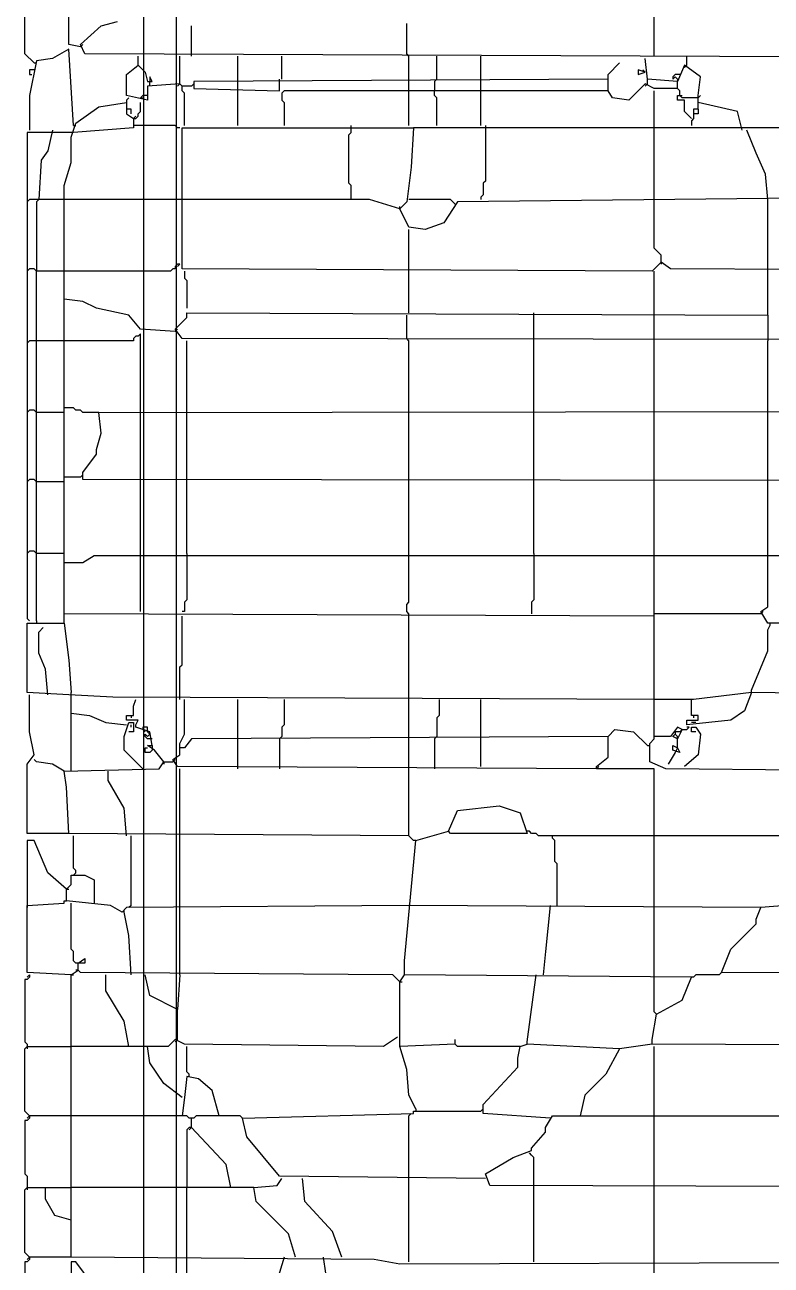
# Model space of a CAD drawing. Extents: x 4511820 to 5180432, y -1526536 to -944957.
# Drawn here: x 5148697.2 to 5148925.1, y -1027376 to -1026997.3 of the extents above; entities that cross this region are included whole.
import ezdxf

# ---------------------------------------------------------------- set-up
doc = ezdxf.new("R2010")
doc.units = 0
doc.header["$MEASUREMENT"] = 0
doc.layers.add('ZZ-chladenie', color=133, linetype='CONTINUOUS')

msp = doc.modelspace()

# ---------------------------------------------------------------- linework, layer by layer
at = {"layer": 'ZZ-chladenie'}
for p, q in [((5148733.5, -1028913.604), (5148733.5, -1026664.74)), ((5148743.5, -1028913.604), (5148743.5, -1026664.74)), ((5148710.619, -1027003.273), (5148710.619, -1026987.021)), ((5148889.391, -1027006.806), (5148889.391, -1026986.314)), ((5148697.193, -1027006.1), (5148697.193, -1026989.848)), ((5148714.152, -1027003.273), (5148720.511, -1026997.62)), ((5148720.511, -1026997.62), (5148725.458, -1026996.207)), ((5148748.07, -1027006.806), (5148748.07, -1026997.62)), ((5148813.784, -1027006.1), (5148813.784, -1026996.914)), ((5148714.152, -1027003.98), (5148710.619, -1027003.273)), ((5148714.152, -1027003.98), (5148714.859, -1027003.273)), ((5148715.565, -1027006.1), (5148714.152, -1027003.273)), ((5148700.02, -1027008.926), (5148697.193, -1027006.1)), ((5148710.619, -1027004.687), (5148705.673, -1027007.513)), ((5148712.032, -1027028.005), (5148710.619, -1027004.687)), ((5149038.486, -1027007.513), (5148715.565, -1027006.1)), ((5148731.818, -1027009.633), (5148731.818, -1027006.806)), ((5148744.536, -1027015.285), (5148744.536, -1027006.806)), ((5148762.202, -1027013.872), (5148762.202, -1027006.806)), ((5148775.627, -1027013.872), (5148775.627, -1027006.806)), ((5148814.49, -1027006.806), (5148813.784, -1027006.1)), ((5148814.49, -1027013.872), (5148814.49, -1027006.806)), ((5148822.97, -1027013.872), (5148822.97, -1027006.806)), ((5148836.396, -1027013.872), (5148836.396, -1027006.806)), ((5148899.284, -1027009.633), (5148899.284, -1027006.806)), ((5148700.727, -1027008.219), (5148698.606, -1027018.819)), ((5148700.02, -1027011.046), (5148698.606, -1027011.046)), ((5148698.606, -1027011.046), (5148698.606, -1027012.459)), ((5148700.02, -1027008.926), (5148700.727, -1027008.926)), ((5148705.673, -1027007.513), (5148700.727, -1027008.219)), ((5148728.284, -1027012.459), (5148731.818, -1027009.633)), ((5148731.818, -1027009.633), (5148731.111, -1027010.339)), ((5148731.818, -1027009.633), (5148733.937, -1027011.753)), ((5148875.259, -1027012.459), (5148878.792, -1027008.926)), ((5148886.565, -1027011.753), (5148884.445, -1027011.046)), ((5148884.445, -1027011.046), (5148884.445, -1027012.459)), ((5148886.565, -1027011.753), (5148885.858, -1027011.046)), ((5148887.272, -1027013.872), (5148886.565, -1027007.513)), ((5148898.577, -1027009.633), (5148896.458, -1027014.579)), ((5148899.284, -1027009.633), (5148898.577, -1027010.339)), ((5148903.524, -1027013.166), (5148898.577, -1027009.633)), ((5148698.606, -1027012.459), (5148699.313, -1027012.459)), ((5148728.284, -1027018.819), (5148728.284, -1027012.459)), ((5148733.937, -1027011.753), (5148734.644, -1027014.579)), ((5148734.644, -1027014.579), (5148736.057, -1027014.579)), ((5148736.057, -1027014.579), (5148735.35, -1027013.166)), ((5148735.35, -1027013.166), (5148735.35, -1027014.579)), ((5148735.35, -1027015.992), (5148735.35, -1027014.579)), ((5148875.259, -1027013.872), (5148748.776, -1027014.579)), ((5148748.776, -1027014.579), (5148748.776, -1027016.698)), ((5148762.202, -1027017.405), (5148762.202, -1027013.872)), ((5148774.92, -1027017.405), (5148774.92, -1027013.872)), ((5148814.49, -1027017.405), (5148814.49, -1027013.872)), ((5148822.97, -1027013.872), (5148822.263, -1027014.579)), ((5148822.263, -1027014.579), (5148822.263, -1027017.405)), ((5148836.396, -1027017.405), (5148836.396, -1027013.872)), ((5148875.259, -1027017.405), (5148875.259, -1027012.459)), ((5148884.445, -1027012.459), (5148886.565, -1027011.753)), ((5148887.272, -1027015.285), (5148887.272, -1027013.872)), ((5148896.458, -1027014.579), (5148887.272, -1027013.872)), ((5148895.751, -1027012.459), (5148895.045, -1027013.166)), ((5148895.045, -1027013.166), (5148895.045, -1027013.872)), ((5148895.045, -1027013.872), (5148895.751, -1027013.166)), ((5148897.164, -1027012.459), (5148895.751, -1027012.459)), ((5148895.751, -1027013.166), (5148896.458, -1027013.872)), ((5148896.458, -1027013.872), (5148896.458, -1027014.579)), ((5148896.458, -1027016.698), (5148896.458, -1027014.579)), ((5148902.817, -1027018.819), (5148903.524, -1027013.166)), ((5148744.536, -1027015.285), (5148734.644, -1027015.992)), ((5148734.644, -1027015.992), (5148734.644, -1027020.232)), ((5148744.536, -1027015.285), (5148743.83, -1027015.992)), ((5148745.243, -1027015.992), (5148744.536, -1027015.285)), ((5148745.243, -1027017.405), (5148745.243, -1027015.992)), ((5148748.07, -1027015.992), (5148745.243, -1027015.992)), ((5148745.95, -1027018.112), (5148745.243, -1027017.405)), ((5148745.95, -1027028.005), (5148745.95, -1027018.112)), ((5148748.07, -1027015.992), (5148748.776, -1027015.285)), ((5148748.776, -1027016.698), (5148774.92, -1027017.405)), ((5148762.202, -1027028.005), (5148762.202, -1027017.405)), ((5148776.334, -1027017.405), (5148775.627, -1027018.112)), ((5148775.627, -1027018.112), (5148775.627, -1027020.232)), ((5148875.259, -1027017.405), (5148776.334, -1027017.405)), ((5148814.49, -1027028.005), (5148814.49, -1027017.405)), ((5148822.263, -1027018.819), (5148822.263, -1027017.405)), ((5148836.396, -1027028.005), (5148836.396, -1027017.405)), ((5148876.672, -1027019.526), (5148875.259, -1027017.405)), ((5148886.565, -1027015.285), (5148881.619, -1027020.232)), ((5148887.272, -1027015.285), (5148886.565, -1027015.992)), ((5148889.391, -1027016.698), (5148886.565, -1027015.285)), ((5148896.458, -1027016.698), (5148889.391, -1027016.698)), ((5148889.391, -1027028.005), (5148889.391, -1027017.405)), ((5148897.164, -1027017.405), (5148896.458, -1027016.698)), ((5148897.164, -1027018.819), (5148897.164, -1027017.405)), ((5148698.606, -1027018.819), (5148698.606, -1027029.418)), ((5148712.739, -1027027.298), (5148719.805, -1027022.352)), ((5148719.805, -1027022.352), (5148728.284, -1027020.939)), ((5148734.644, -1027020.232), (5148728.284, -1027018.819)), ((5148728.991, -1027019.526), (5148728.284, -1027020.232)), ((5148728.284, -1027020.232), (5148728.284, -1027020.939)), ((5148728.284, -1027020.939), (5148728.284, -1027024.471)), ((5148733.231, -1027018.819), (5148732.524, -1027019.526)), ((5148732.524, -1027019.526), (5148733.231, -1027019.526)), ((5148732.524, -1027023.765), (5148732.524, -1027020.939)), ((5148734.644, -1027018.819), (5148733.231, -1027018.819)), ((5148775.627, -1027020.232), (5148776.334, -1027020.939)), ((5148776.334, -1027020.939), (5148776.334, -1027028.005)), ((5148822.97, -1027019.526), (5148822.263, -1027018.819)), ((5148822.97, -1027028.005), (5148822.97, -1027019.526)), ((5148881.619, -1027020.232), (5148876.672, -1027019.526)), ((5148896.458, -1027020.232), (5148896.458, -1027018.819)), ((5148896.458, -1027018.819), (5148897.164, -1027018.819)), ((5148898.577, -1027020.232), (5148896.458, -1027020.232)), ((5148897.164, -1027018.819), (5148897.871, -1027018.819)), ((5148897.871, -1027019.526), (5148897.164, -1027018.819)), ((5148902.817, -1027019.526), (5148897.871, -1027019.526)), ((5148898.577, -1027023.765), (5148898.577, -1027020.232)), ((5148902.817, -1027019.526), (5148903.524, -1027018.819)), ((5148902.817, -1027020.939), (5148902.817, -1027018.819)), ((5148902.817, -1027023.058), (5148902.817, -1027020.939)), ((5148914.829, -1027023.765), (5148902.817, -1027020.939)), ((5148729.697, -1027023.058), (5148728.284, -1027023.058)), ((5148728.284, -1027024.471), (5148730.404, -1027025.885)), ((5148729.697, -1027024.471), (5148729.697, -1027023.058)), ((5148730.404, -1027025.885), (5148731.111, -1027025.178)), ((5148730.404, -1027025.885), (5148731.111, -1027025.885)), ((5148730.404, -1027025.885), (5148730.404, -1027028.711)), ((5148731.111, -1027025.885), (5148731.818, -1027025.178)), ((5148731.818, -1027024.471), (5148732.524, -1027023.765)), ((5148731.818, -1027025.178), (5148731.818, -1027024.471)), ((5148900.697, -1027025.885), (5148898.577, -1027023.765)), ((5148901.404, -1027025.885), (5148900.697, -1027026.592)), ((5148902.817, -1027023.058), (5148901.404, -1027023.058)), ((5148901.404, -1027023.058), (5148901.404, -1027025.885)), ((5148902.817, -1027024.471), (5148901.404, -1027024.471)), ((5148902.817, -1027023.058), (5148902.817, -1027024.471)), ((5148916.242, -1027029.418), (5148914.829, -1027023.765)), ((5148705.673, -1027029.418), (5148704.26, -1027035.777)), ((5148711.326, -1027031.537), (5148712.739, -1027027.298)), ((5148712.032, -1027028.005), (5148712.739, -1027028.005)), ((5148730.404, -1027028.711), (5148712.032, -1027030.124)), ((5148743.123, -1027028.005), (5148730.404, -1027028.005)), ((5148743.83, -1027028.711), (5148743.123, -1027028.005)), ((5148744.536, -1027028.711), (5148743.83, -1027028.711)), ((5148745.243, -1027071.814), (5148745.243, -1027028.711)), ((5148745.243, -1027028.711), (5148815.904, -1027028.711)), ((5148796.825, -1027030.124), (5148796.825, -1027028.005)), ((5148815.904, -1027028.711), (5148815.197, -1027040.723)), ((5148900.697, -1027028.711), (5148815.904, -1027028.711)), ((5148837.809, -1027028.005), (5148837.809, -1027044.963)), ((5148889.391, -1027050.616), (5148889.391, -1027028.005)), ((5148900.697, -1027026.592), (5148900.697, -1027028.005)), ((5148933.201, -1027028.711), (5148900.697, -1027028.711)), ((5148920.482, -1027036.484), (5148917.656, -1027029.418)), ((5148712.032, -1027030.124), (5148697.9, -1027030.124)), ((5148697.9, -1027030.124), (5148697.9, -1027049.203)), ((5148711.326, -1027039.31), (5148711.326, -1027031.537)), ((5148796.119, -1027030.831), (5148796.825, -1027030.124)), ((5148796.119, -1027045.67), (5148796.119, -1027030.831)), ((5148704.26, -1027035.777), (5148702.14, -1027038.604)), ((5148923.308, -1027042.844), (5148920.482, -1027036.484)), ((5148702.14, -1027038.604), (5148701.433, -1027050.616)), ((5148709.206, -1027046.376), (5148711.326, -1027039.31)), ((5148815.197, -1027040.723), (5148813.784, -1027051.323)), ((5148837.809, -1027044.963), (5148837.102, -1027045.67)), ((5148924.015, -1027050.616), (5148923.308, -1027042.844)), ((5148709.206, -1027161.554), (5148709.206, -1027046.376)), ((5148796.825, -1027046.376), (5148796.119, -1027045.67)), ((5148796.825, -1027050.616), (5148796.825, -1027046.376)), ((5148837.102, -1027045.67), (5148837.102, -1027049.203)), ((5148697.9, -1027049.203), (5148697.9, -1027052.029)), ((5148698.606, -1027050.616), (5148697.9, -1027051.323)), ((5148697.9, -1027052.029), (5148697.9, -1027071.107)), ((5148709.206, -1027050.616), (5148698.606, -1027050.616)), ((5148701.433, -1027050.616), (5148700.727, -1027051.323)), ((5148700.727, -1027051.323), (5148700.727, -1027072.521)), ((5148744.536, -1027050.616), (5148709.206, -1027050.616)), ((5148802.479, -1027050.616), (5148744.536, -1027050.616)), ((5148811.664, -1027053.442), (5148802.479, -1027050.616)), ((5148813.784, -1027051.323), (5148811.664, -1027053.442)), ((5148827.21, -1027050.616), (5148814.49, -1027050.616)), ((5148829.329, -1027051.323), (5148825.09, -1027057.682)), ((5148827.916, -1027051.323), (5148827.21, -1027050.616)), ((5148828.623, -1027052.029), (5148827.916, -1027051.323)), ((5148964.999, -1027049.91), (5148829.329, -1027051.323)), ((5148837.102, -1027049.203), (5148836.396, -1027049.91)), ((5148836.396, -1027049.91), (5148836.396, -1027050.616)), ((5148889.391, -1027065.455), (5148889.391, -1027050.616)), ((5148924.015, -1027072.521), (5148924.015, -1027050.616)), ((5148811.664, -1027053.442), (5148811.664, -1027052.736)), ((5148814.49, -1027059.096), (5148811.664, -1027053.442)), ((5148819.437, -1027059.802), (5148814.49, -1027059.096)), ((5148814.49, -1027072.521), (5148814.49, -1027059.802)), ((5148825.09, -1027057.682), (5148819.437, -1027059.802)), ((5148890.098, -1027066.162), (5148889.391, -1027065.455)), ((5148890.804, -1027066.868), (5148890.098, -1027066.162)), ((5148891.511, -1027067.575), (5148890.804, -1027066.868)), ((5148891.511, -1027069.694), (5148891.511, -1027067.575)), ((5148697.9, -1027071.107), (5148697.9, -1027073.228)), ((5148743.83, -1027070.401), (5148743.123, -1027071.107)), ((5148743.123, -1027071.107), (5148743.123, -1027071.814)), ((5148744.536, -1027070.401), (5148743.83, -1027071.107)), ((5148744.536, -1027070.401), (5148743.83, -1027070.401)), ((5148891.511, -1027069.694), (5148888.685, -1027072.521)), ((5148891.511, -1027069.694), (5148891.511, -1027070.401)), ((5148894.338, -1027071.814), (5148891.511, -1027069.694)), ((5148698.606, -1027071.814), (5148697.9, -1027072.521)), ((5148697.9, -1027073.228), (5148697.9, -1027092.306)), ((5148700.02, -1027071.814), (5148698.606, -1027071.814)), ((5148700.727, -1027072.521), (5148700.02, -1027071.814)), ((5148700.727, -1027093.719), (5148700.727, -1027072.521)), ((5148709.206, -1027072.521), (5148700.727, -1027072.521)), ((5148741.71, -1027072.521), (5148709.206, -1027072.521)), ((5148742.417, -1027071.814), (5148741.71, -1027072.521)), ((5148743.123, -1027071.814), (5148742.417, -1027071.814)), ((5148888.685, -1027072.521), (5148745.243, -1027071.814)), ((5148745.95, -1027072.521), (5148745.95, -1027074.641)), ((5148745.95, -1027074.641), (5148746.656, -1027075.348)), ((5148746.656, -1027075.348), (5148746.656, -1027083.827)), ((5148814.49, -1027085.24), (5148814.49, -1027072.521)), ((5148889.391, -1027085.24), (5148889.391, -1027072.521)), ((5149086.535, -1027072.521), (5148894.338, -1027071.814)), ((5148924.015, -1027085.946), (5148924.015, -1027072.521)), ((5148714.859, -1027081.707), (5148709.206, -1027081)), ((5148719.098, -1027083.827), (5148714.859, -1027081.707)), ((5148728.991, -1027085.946), (5148719.098, -1027083.827)), ((5148732.524, -1027090.186), (5148728.991, -1027085.946)), ((5148743.123, -1027090.186), (5148746.656, -1027086.653)), ((5148746.656, -1027086.653), (5148746.656, -1027085.24)), ((5148746.656, -1027085.24), (5148924.015, -1027085.946)), ((5148813.784, -1027093.013), (5148813.784, -1027085.946)), ((5148852.647, -1027093.719), (5148852.647, -1027085.24)), ((5148889.391, -1027093.719), (5148889.391, -1027085.24)), ((5148924.015, -1027085.946), (5148924.015, -1027093.719)), ((5148743.123, -1027090.893), (5148732.524, -1027090.186)), ((5148743.123, -1027090.893), (5148743.83, -1027090.186)), ((5148745.243, -1027093.013), (5148743.123, -1027090.186)), ((5148697.9, -1027092.306), (5148697.9, -1027095.132)), ((5148698.606, -1027093.719), (5148697.9, -1027094.426)), ((5148709.206, -1027093.719), (5148698.606, -1027093.719)), ((5148700.727, -1027115.624), (5148700.727, -1027093.719)), ((5148730.404, -1027093.719), (5148709.206, -1027093.719)), ((5148731.111, -1027092.306), (5148730.404, -1027093.013)), ((5148730.404, -1027093.013), (5148730.404, -1027093.719)), ((5148731.818, -1027092.306), (5148731.111, -1027092.306)), ((5148732.524, -1027091.599), (5148731.818, -1027092.306)), ((5148732.524, -1027115.624), (5148732.524, -1027091.599)), ((5149114.8, -1027093.719), (5148745.243, -1027093.013)), ((5148746.656, -1027115.624), (5148746.656, -1027093.719)), ((5148814.49, -1027093.719), (5148813.784, -1027093.013)), ((5148814.49, -1027115.624), (5148814.49, -1027093.719)), ((5148852.647, -1027115.624), (5148852.647, -1027093.719)), ((5148889.391, -1027115.624), (5148889.391, -1027093.719)), ((5148924.015, -1027115.624), (5148924.015, -1027093.719)), ((5148697.9, -1027095.132), (5148697.9, -1027114.211)), ((5148697.9, -1027114.211), (5148697.9, -1027116.331)), ((5148698.606, -1027114.918), (5148697.9, -1027115.624)), ((5148697.9, -1027116.331), (5148697.9, -1027135.409)), ((5148700.02, -1027114.918), (5148698.606, -1027114.918)), ((5148700.727, -1027115.624), (5148700.02, -1027114.918)), ((5148700.727, -1027136.823), (5148700.727, -1027115.624)), ((5148709.206, -1027115.624), (5148700.727, -1027115.624)), ((5148712.032, -1027114.211), (5148709.206, -1027114.211)), ((5148712.739, -1027114.918), (5148712.032, -1027114.211)), ((5148714.152, -1027114.918), (5148712.739, -1027114.918)), ((5148714.859, -1027115.624), (5148714.152, -1027114.918)), ((5148719.805, -1027115.624), (5148714.859, -1027115.624)), ((5148719.805, -1027115.624), (5149314.064, -1027114.918)), ((5148720.511, -1027121.984), (5148719.805, -1027115.624)), ((5148732.524, -1027136.823), (5148732.524, -1027115.624)), ((5148746.656, -1027136.823), (5148746.656, -1027115.624)), ((5148814.49, -1027136.823), (5148814.49, -1027115.624)), ((5148852.647, -1027136.823), (5148852.647, -1027115.624)), ((5148889.391, -1027136.823), (5148889.391, -1027115.624)), ((5148924.015, -1027136.823), (5148924.015, -1027115.624)), ((5148719.098, -1027126.93), (5148720.511, -1027121.984)), ((5148714.859, -1027133.996), (5148719.098, -1027128.343)), ((5148719.098, -1027128.343), (5148719.098, -1027126.93)), ((5148697.9, -1027135.409), (5148697.9, -1027137.529)), ((5148714.152, -1027135.409), (5148709.206, -1027135.409)), ((5148714.152, -1027135.409), (5148714.859, -1027134.703)), ((5148714.859, -1027136.116), (5148714.859, -1027133.996)), ((5148698.606, -1027136.116), (5148697.9, -1027136.823)), ((5148697.9, -1027137.529), (5148697.9, -1027157.314)), ((5148700.02, -1027136.116), (5148698.606, -1027136.116)), ((5148700.727, -1027136.823), (5148700.02, -1027136.116)), ((5148700.727, -1027158.728), (5148700.727, -1027136.823)), ((5148709.206, -1027136.823), (5148700.727, -1027136.823)), ((5149314.064, -1027136.823), (5148714.859, -1027136.116)), ((5148732.524, -1027158.728), (5148732.524, -1027136.823)), ((5148746.656, -1027158.728), (5148746.656, -1027136.823)), ((5148814.49, -1027158.728), (5148814.49, -1027136.823)), ((5148852.647, -1027158.728), (5148852.647, -1027136.823)), ((5148889.391, -1027158.728), (5148889.391, -1027136.823)), ((5148924.015, -1027158.728), (5148924.015, -1027136.823)), ((5148697.9, -1027157.314), (5148697.9, -1027159.434)), ((5148698.606, -1027158.021), (5148697.9, -1027158.728)), ((5148700.02, -1027158.021), (5148698.606, -1027158.021)), ((5148700.727, -1027158.728), (5148700.02, -1027158.021)), ((5148700.727, -1027179.219), (5148700.727, -1027158.728)), ((5148709.206, -1027158.728), (5148700.727, -1027158.728)), ((5148732.524, -1027176.393), (5148732.524, -1027158.728)), ((5148746.656, -1027158.728), (5148746.656, -1027172.859)), ((5148814.49, -1027173.566), (5148814.49, -1027158.728)), ((5148852.647, -1027158.728), (5148852.647, -1027172.859)), ((5148889.391, -1027215.256), (5148889.391, -1027158.728)), ((5148924.015, -1027174.98), (5148924.015, -1027158.728)), ((5148697.9, -1027159.434), (5148697.9, -1027178.512)), ((5148709.206, -1027177.099), (5148709.206, -1027161.554)), ((5148714.859, -1027161.554), (5148709.206, -1027161.554)), ((5148718.392, -1027159.434), (5148714.859, -1027161.554)), ((5149306.998, -1027159.434), (5148718.392, -1027159.434)), ((5148746.656, -1027172.859), (5148745.95, -1027173.566)), ((5148745.95, -1027173.566), (5148745.95, -1027176.393)), ((5148813.784, -1027174.273), (5148814.49, -1027173.566)), ((5148852.647, -1027172.859), (5148851.941, -1027173.566)), ((5148851.941, -1027173.566), (5148851.941, -1027177.099)), ((5148709.206, -1027179.925), (5148709.206, -1027177.099)), ((5148889.391, -1027177.806), (5148709.206, -1027177.099)), ((5148745.95, -1027176.393), (5148745.243, -1027176.393)), ((5148813.784, -1027176.393), (5148813.784, -1027174.273)), ((5148814.49, -1027177.099), (5148813.784, -1027176.393)), ((5148814.49, -1027203.243), (5148814.49, -1027177.099)), ((5148921.895, -1027177.099), (5148889.391, -1027177.099)), ((5148921.895, -1027176.393), (5148924.015, -1027174.98)), ((5148921.895, -1027177.099), (5148922.602, -1027176.393)), ((5148924.015, -1027179.925), (5148921.895, -1027176.393)), ((5148697.9, -1027178.512), (5148698.606, -1027179.219)), ((5148697.9, -1027201.124), (5148697.9, -1027179.925)), ((5148697.9, -1027179.925), (5148703.553, -1027179.925)), ((5148700.727, -1027179.219), (5148700.727, -1027179.925)), ((5148701.433, -1027182.752), (5148702.846, -1027181.339)), ((5148703.553, -1027179.925), (5148709.206, -1027179.925)), ((5148709.206, -1027179.925), (5148710.619, -1027191.232)), ((5148745.243, -1027192.645), (5148745.243, -1027177.806)), ((5148962.172, -1027179.925), (5148924.015, -1027179.925)), ((5148924.015, -1027182.046), (5148924.722, -1027180.632)), ((5148924.722, -1027180.632), (5148924.722, -1027179.925)), ((5148701.433, -1027189.112), (5148701.433, -1027182.752)), ((5148924.015, -1027188.405), (5148924.015, -1027182.046)), ((5148919.069, -1027200.417), (5148924.015, -1027188.405)), ((5148703.553, -1027194.058), (5148701.433, -1027189.112)), ((5148710.619, -1027191.232), (5148711.326, -1027201.124)), ((5148744.536, -1027193.351), (5148745.243, -1027192.645)), ((5148704.26, -1027201.83), (5148703.553, -1027194.058)), ((5148744.536, -1027203.243), (5148744.536, -1027193.351)), ((5148919.069, -1027201.124), (5148919.069, -1027200.417)), ((5148710.619, -1027201.83), (5148697.9, -1027201.124)), ((5148698.606, -1027213.136), (5148698.606, -1027201.83)), ((5148724.045, -1027202.537), (5148710.619, -1027201.83)), ((5148711.326, -1027225.149), (5148711.326, -1027201.124)), ((5148889.391, -1027203.243), (5148724.045, -1027202.537)), ((5148730.404, -1027205.364), (5148731.111, -1027203.243)), ((5148745.95, -1027213.843), (5148745.95, -1027203.243)), ((5148762.202, -1027214.55), (5148762.202, -1027203.243)), ((5148776.334, -1027203.243), (5148776.334, -1027211.016)), ((5148814.49, -1027214.55), (5148814.49, -1027203.243)), ((5148823.677, -1027203.243), (5148823.677, -1027208.19)), ((5148836.396, -1027214.55), (5148836.396, -1027203.243)), ((5148901.404, -1027203.243), (5148889.391, -1027203.243)), ((5148900.697, -1027208.19), (5148900.697, -1027203.243)), ((5148919.069, -1027201.124), (5148901.404, -1027203.243)), ((5148919.069, -1027201.124), (5148916.949, -1027206.777)), ((5148957.226, -1027201.83), (5148919.069, -1027201.124)), ((5148711.326, -1027207.484), (5148716.979, -1027208.19)), ((5148730.404, -1027208.19), (5148730.404, -1027205.364)), ((5148916.949, -1027206.777), (5148912.71, -1027209.603)), ((5148716.979, -1027208.19), (5148721.925, -1027210.31)), ((5148721.925, -1027210.31), (5148728.284, -1027211.016)), ((5148727.578, -1027214.55), (5148728.991, -1027210.31)), ((5148728.284, -1027209.603), (5148728.284, -1027208.19)), ((5148728.284, -1027208.19), (5148730.404, -1027208.19)), ((5148731.818, -1027209.603), (5148728.284, -1027209.603)), ((5148728.991, -1027210.31), (5148730.404, -1027210.31)), ((5148729.697, -1027208.19), (5148729.697, -1027208.897)), ((5148729.697, -1027211.723), (5148729.697, -1027211.016)), ((5148730.404, -1027210.31), (5148730.404, -1027213.136)), ((5148731.111, -1027211.016), (5148731.818, -1027209.603)), ((5148731.111, -1027211.723), (5148731.111, -1027211.016)), ((5148735.35, -1027213.136), (5148731.111, -1027211.723)), ((5148734.644, -1027211.723), (5148733.231, -1027211.723)), ((5148733.231, -1027211.723), (5148733.231, -1027212.43)), ((5148734.644, -1027213.136), (5148734.644, -1027211.723)), ((5148776.334, -1027211.016), (5148775.627, -1027211.723)), ((5148775.627, -1027211.723), (5148775.627, -1027214.55)), ((5148823.677, -1027208.19), (5148822.97, -1027208.897)), ((5148822.97, -1027208.897), (5148822.97, -1027214.55)), ((5148896.458, -1027211.723), (5148894.338, -1027214.55)), ((5148897.871, -1027212.43), (5148896.458, -1027211.723)), ((5148912.71, -1027209.603), (5148899.284, -1027211.016)), ((5148899.284, -1027211.016), (5148899.284, -1027209.603)), ((5148899.284, -1027209.603), (5148902.817, -1027209.603)), ((5148899.284, -1027212.43), (5148899.99, -1027211.723)), ((5148899.99, -1027211.723), (5148899.284, -1027211.723)), ((5148902.817, -1027208.19), (5148900.697, -1027208.19)), ((5148902.11, -1027210.31), (5148900.697, -1027210.31)), ((5148900.697, -1027213.136), (5148900.697, -1027211.723)), ((5148900.697, -1027211.723), (5148902.11, -1027211.723)), ((5148901.404, -1027208.19), (5148901.404, -1027208.897)), ((5148902.11, -1027211.723), (5148903.524, -1027213.843)), ((5148902.817, -1027209.603), (5148902.817, -1027208.19)), ((5148700.02, -1027220.202), (5148698.606, -1027213.136)), ((5148727.578, -1027218.789), (5148727.578, -1027214.55)), ((5148730.404, -1027213.136), (5148728.991, -1027213.136)), ((5148733.231, -1027212.43), (5148733.937, -1027213.136)), ((5148733.937, -1027214.55), (5148733.937, -1027213.843)), ((5148733.937, -1027213.843), (5148734.644, -1027214.55)), ((5148734.644, -1027215.256), (5148733.937, -1027214.55)), ((5148735.35, -1027213.843), (5148734.644, -1027213.136)), ((5148734.644, -1027214.55), (5148735.35, -1027213.843)), ((5148736.057, -1027215.256), (5148734.644, -1027215.256)), ((5148736.057, -1027217.376), (5148735.35, -1027213.136)), ((5148744.536, -1027216.669), (5148745.95, -1027213.843)), ((5148748.07, -1027215.256), (5148745.95, -1027218.082)), ((5148875.259, -1027214.55), (5148748.07, -1027215.256)), ((5148762.202, -1027224.442), (5148762.202, -1027214.55)), ((5148775.627, -1027214.55), (5148774.92, -1027215.256)), ((5148774.92, -1027215.256), (5148774.92, -1027224.442)), ((5148814.49, -1027224.442), (5148814.49, -1027214.55)), ((5148822.97, -1027214.55), (5148822.263, -1027215.256)), ((5148822.263, -1027215.256), (5148822.263, -1027224.442)), ((5148836.396, -1027223.735), (5148836.396, -1027214.55)), ((5148875.259, -1027214.55), (5148877.379, -1027212.43)), ((5148875.259, -1027220.909), (5148875.259, -1027214.55)), ((5148877.379, -1027212.43), (5148883.032, -1027213.136)), ((5148883.032, -1027213.136), (5148887.272, -1027217.376)), ((5148887.978, -1027216.669), (5148889.391, -1027215.256)), ((5148894.338, -1027214.55), (5148889.391, -1027214.55)), ((5148895.045, -1027214.55), (5148895.751, -1027213.843)), ((5148896.458, -1027215.256), (5148895.045, -1027214.55)), ((5148896.458, -1027213.136), (5148895.751, -1027213.136)), ((5148895.751, -1027213.136), (5148895.751, -1027213.843)), ((5148896.458, -1027214.55), (5148895.751, -1027213.843)), ((5148897.871, -1027212.43), (5148896.458, -1027215.256)), ((5148897.164, -1027213.136), (5148896.458, -1027213.136)), ((5148896.458, -1027215.256), (5148896.458, -1027214.55)), ((5148896.458, -1027218.082), (5148896.458, -1027215.256)), ((5148897.164, -1027213.136), (5148897.871, -1027212.43)), ((5148897.871, -1027212.43), (5148897.164, -1027213.136)), ((5148897.871, -1027212.43), (5148899.284, -1027212.43)), ((5148902.11, -1027213.136), (5148900.697, -1027213.136)), ((5148903.524, -1027213.843), (5148902.817, -1027220.202)), ((5148733.231, -1027224.442), (5148727.578, -1027218.789)), ((5148733.937, -1027219.496), (5148733.937, -1027218.082)), ((5148733.937, -1027218.082), (5148734.644, -1027218.082)), ((5148736.763, -1027218.789), (5148734.644, -1027217.376)), ((5148734.644, -1027217.376), (5148736.057, -1027217.376)), ((5148736.057, -1027218.789), (5148735.35, -1027219.496)), ((5148736.057, -1027217.376), (5148736.057, -1027218.789)), ((5148739.59, -1027222.322), (5148736.763, -1027218.789)), ((5148744.536, -1027218.082), (5148744.536, -1027216.669)), ((5148744.536, -1027220.202), (5148744.536, -1027218.082)), ((5148745.95, -1027218.082), (5148744.536, -1027218.082)), ((5148887.272, -1027217.376), (5148887.978, -1027217.376)), ((5148887.978, -1027222.322), (5148887.978, -1027216.669)), ((5148895.045, -1027218.789), (5148895.045, -1027217.376)), ((5148895.045, -1027217.376), (5148896.458, -1027218.082)), ((5148897.164, -1027219.496), (5148895.045, -1027218.789)), ((5148896.458, -1027218.082), (5148895.751, -1027219.496)), ((5148896.458, -1027218.082), (5148897.164, -1027219.496)), ((5148697.9, -1027223.029), (5148700.02, -1027220.202)), ((5148697.9, -1027244.227), (5148697.9, -1027223.029)), ((5148700.727, -1027222.322), (5148700.02, -1027221.616)), ((5148705.673, -1027223.029), (5148700.727, -1027222.322)), ((5148709.206, -1027225.149), (5148705.673, -1027223.029)), ((5148735.35, -1027219.496), (5148733.937, -1027219.496)), ((5148738.177, -1027224.442), (5148739.59, -1027222.322)), ((5148739.59, -1027222.322), (5148739.59, -1027223.029)), ((5148739.59, -1027222.322), (5148742.417, -1027222.322)), ((5148742.417, -1027221.616), (5148744.536, -1027220.202)), ((5148742.417, -1027222.322), (5148743.123, -1027221.616)), ((5148743.83, -1027223.735), (5148742.417, -1027221.616)), ((5148871.726, -1027223.735), (5148875.259, -1027220.909)), ((5148892.924, -1027224.442), (5148887.978, -1027222.322)), ((5148895.751, -1027219.496), (5148893.631, -1027223.029)), ((5148902.817, -1027220.202), (5148898.577, -1027223.735)), ((5148709.206, -1027225.149), (5148738.177, -1027224.442)), ((5148709.913, -1027230.095), (5148709.206, -1027225.149)), ((5148722.631, -1027227.975), (5148722.631, -1027225.149)), ((5148871.726, -1027224.442), (5148743.83, -1027223.735)), ((5148744.536, -1027244.934), (5148744.536, -1027224.442)), ((5148814.49, -1027244.934), (5148814.49, -1027224.442)), ((5148871.726, -1027224.442), (5148872.433, -1027223.735)), ((5148871.726, -1027224.442), (5148871.726, -1027223.735)), ((5148889.391, -1027224.442), (5148871.726, -1027224.442)), ((5148889.391, -1027244.934), (5148889.391, -1027224.442)), ((5148964.292, -1027225.149), (5148892.924, -1027224.442)), ((5148710.619, -1027244.227), (5148709.913, -1027230.095)), ((5148727.578, -1027236.455), (5148722.631, -1027227.975)), ((5148728.284, -1027244.934), (5148727.578, -1027236.455)), ((5148826.503, -1027243.521), (5148829.329, -1027237.161)), ((5148829.329, -1027237.161), (5148842.049, -1027235.748)), ((5148842.049, -1027235.748), (5148848.408, -1027237.868)), ((5148848.408, -1027237.868), (5148850.528, -1027244.227)), ((5148710.619, -1027244.227), (5148697.9, -1027244.227)), ((5148814.49, -1027244.934), (5148710.619, -1027244.227)), ((5148712.032, -1027254.826), (5148712.032, -1027244.934)), ((5148729.697, -1027266.132), (5148729.697, -1027244.934)), ((5148744.536, -1027266.132), (5148744.536, -1027244.934)), ((5148815.197, -1027245.641), (5148814.49, -1027244.934)), ((5148815.904, -1027246.347), (5148815.197, -1027245.641)), ((5148816.611, -1027246.347), (5148826.503, -1027243.521)), ((5148827.21, -1027244.227), (5148826.503, -1027243.521)), ((5148850.528, -1027244.227), (5148827.21, -1027244.227)), ((5148851.234, -1027243.521), (5148850.528, -1027243.521)), ((5148851.941, -1027244.227), (5148851.234, -1027243.521)), ((5148853.354, -1027244.227), (5148851.941, -1027244.227)), ((5148854.061, -1027244.934), (5148853.354, -1027244.227)), ((5148964.292, -1027244.934), (5148854.061, -1027244.934)), ((5148858.301, -1027245.641), (5148858.301, -1027244.934)), ((5148859.007, -1027246.347), (5148858.301, -1027245.641)), ((5148889.391, -1027266.132), (5148889.391, -1027244.934)), ((5148700.02, -1027246.347), (5148697.9, -1027246.347)), ((5148697.9, -1027246.347), (5148697.9, -1027266.132)), ((5148704.26, -1027256.239), (5148700.02, -1027246.347)), ((5148813.077, -1027283.091), (5148816.611, -1027246.347)), ((5148816.611, -1027246.347), (5148815.904, -1027246.347)), ((5148859.007, -1027252.707), (5148859.007, -1027246.347)), ((5148859.714, -1027253.413), (5148859.007, -1027252.707)), ((5148859.714, -1027266.132), (5148859.714, -1027253.413)), ((5148709.913, -1027261.186), (5148704.26, -1027256.239)), ((5148711.326, -1027259.773), (5148711.326, -1027256.946)), ((5148711.326, -1027256.946), (5148715.565, -1027256.946)), ((5148712.739, -1027255.533), (5148712.032, -1027254.826)), ((5148712.739, -1027256.239), (5148712.032, -1027256.946)), ((5148712.739, -1027256.239), (5148712.739, -1027255.533)), ((5148715.565, -1027256.946), (5148718.392, -1027258.359)), ((5148709.913, -1027261.186), (5148711.326, -1027259.773)), ((5148718.392, -1027258.359), (5148718.392, -1027265.425)), ((5148709.206, -1027265.425), (5148709.206, -1027264.719)), ((5148709.206, -1027264.719), (5148709.913, -1027264.719)), ((5148709.913, -1027261.186), (5148710.619, -1027261.186)), ((5148709.913, -1027264.719), (5148709.913, -1027261.186)), ((5148723.338, -1027266.132), (5148709.913, -1027264.719)), ((5148697.9, -1027266.132), (5148709.206, -1027265.425)), ((5148697.9, -1027266.132), (5148697.9, -1027266.839)), ((5148697.9, -1027286.624), (5148697.9, -1027266.132)), ((5148711.326, -1027279.557), (5148711.326, -1027265.425)), ((5148726.871, -1027268.252), (5148723.338, -1027266.132)), ((5148728.284, -1027266.839), (5148726.871, -1027268.252)), ((5148727.578, -1027268.252), (5148727.578, -1027267.545)), ((5148728.991, -1027275.318), (5148727.578, -1027268.252)), ((5148814.49, -1027266.132), (5148728.284, -1027266.839)), ((5148729.697, -1027266.132), (5148728.991, -1027266.839)), ((5148744.536, -1027287.33), (5148744.536, -1027266.132)), ((5148921.895, -1027266.839), (5148814.49, -1027266.132)), ((5148857.594, -1027266.132), (5148856.181, -1027280.264)), ((5148889.391, -1027287.33), (5148889.391, -1027266.132)), ((5148920.482, -1027270.372), (5148921.895, -1027266.839)), ((5148929.668, -1027266.132), (5148921.895, -1027266.839)), ((5148912.71, -1027279.557), (5148920.482, -1027271.785)), ((5148920.482, -1027271.785), (5148920.482, -1027270.372)), ((5148729.697, -1027287.33), (5148728.991, -1027275.318)), ((5148712.032, -1027280.264), (5148711.326, -1027279.557)), ((5148909.883, -1027286.624), (5148912.71, -1027279.557)), ((5148712.032, -1027283.091), (5148712.032, -1027280.264)), ((5148712.739, -1027283.798), (5148712.032, -1027283.091)), ((5148713.445, -1027283.798), (5148715.565, -1027282.384)), ((5148715.565, -1027282.384), (5148715.565, -1027283.798)), ((5148813.077, -1027287.33), (5148813.077, -1027283.091)), ((5148856.181, -1027280.264), (5148855.474, -1027287.33)), ((5148711.326, -1027287.33), (5148697.9, -1027286.624)), ((5148698.606, -1027287.33), (5148697.9, -1027288.037)), ((5148698.606, -1027287.33), (5148698.606, -1027288.037)), ((5148711.326, -1027287.33), (5148713.445, -1027285.917)), ((5148711.326, -1027287.33), (5148712.032, -1027287.33)), ((5148711.326, -1027373.536), (5148711.326, -1027287.33)), ((5148713.445, -1027283.798), (5148712.739, -1027283.798)), ((5148713.445, -1027285.917), (5148712.739, -1027285.917)), ((5148713.445, -1027285.917), (5148713.445, -1027283.798)), ((5148715.565, -1027283.798), (5148713.445, -1027283.798)), ((5148714.152, -1027286.624), (5148713.445, -1027285.917)), ((5148809.545, -1027287.33), (5148714.152, -1027286.624)), ((5148721.925, -1027292.277), (5148721.925, -1027287.33)), ((5148735.35, -1027293.69), (5148733.937, -1027287.33)), ((5148744.536, -1027287.33), (5148743.83, -1027297.929)), ((5148811.664, -1027289.45), (5148809.545, -1027287.33)), ((5148811.664, -1027289.45), (5148813.077, -1027287.33)), ((5148900.697, -1027288.037), (5148813.077, -1027287.33)), ((5148850.528, -1027307.822), (5148853.354, -1027287.33)), ((5148889.391, -1027298.636), (5148889.391, -1027287.33)), ((5148902.11, -1027287.33), (5148901.404, -1027288.037)), ((5148909.176, -1027287.33), (5148902.11, -1027287.33)), ((5148909.883, -1027286.624), (5148909.176, -1027287.33)), ((5149039.192, -1027287.33), (5148909.883, -1027286.624)), ((5148697.9, -1027288.743), (5148697.193, -1027288.743)), ((5148697.193, -1027288.743), (5148697.193, -1027307.822)), ((5148698.606, -1027288.037), (5148697.9, -1027288.743)), ((5148811.664, -1027289.45), (5148812.371, -1027289.45)), ((5148811.664, -1027309.235), (5148811.664, -1027289.45)), ((5148897.871, -1027295.103), (5148900.697, -1027288.037)), ((5148901.404, -1027288.037), (5148900.697, -1027288.037)), ((5148727.578, -1027301.463), (5148721.925, -1027292.277)), ((5148743.83, -1027297.929), (5148735.35, -1027293.69)), ((5148890.098, -1027299.343), (5148897.871, -1027295.103)), ((5148743.83, -1027307.116), (5148743.83, -1027297.929)), ((5148890.098, -1027299.343), (5148889.391, -1027298.636)), ((5148728.991, -1027309.235), (5148727.578, -1027301.463)), ((5148888.685, -1027307.116), (5148890.098, -1027299.343)), ((5148810.958, -1027306.409), (5148806.718, -1027309.235)), ((5148697.193, -1027307.822), (5148697.9, -1027308.529)), ((5148697.193, -1027309.942), (5148697.9, -1027309.235)), ((5148697.193, -1027329.02), (5148697.193, -1027309.942)), ((5148697.9, -1027308.529), (5148697.9, -1027309.235)), ((5148697.9, -1027309.235), (5148697.9, -1027309.942)), ((5148697.9, -1027309.235), (5148711.326, -1027309.235)), ((5148741.003, -1027309.235), (5148711.326, -1027309.235)), ((5148735.35, -1027314.182), (5148734.644, -1027309.235)), ((5148743.123, -1027307.116), (5148741.003, -1027309.235)), ((5148743.83, -1027307.116), (5148743.123, -1027307.822)), ((5148745.95, -1027308.529), (5148743.123, -1027307.116)), ((5148806.718, -1027309.235), (5148745.95, -1027308.529)), ((5148746.656, -1027317.008), (5148746.656, -1027309.235)), ((5148828.623, -1027308.529), (5148811.664, -1027309.235)), ((5148813.784, -1027316.301), (5148811.664, -1027309.235)), ((5148828.623, -1027308.529), (5148828.623, -1027307.116)), ((5148829.329, -1027309.235), (5148828.623, -1027308.529)), ((5148848.408, -1027309.235), (5148829.329, -1027309.235)), ((5148847.701, -1027312.768), (5148848.408, -1027309.235)), ((5148848.408, -1027309.235), (5148850.528, -1027308.529)), ((5148850.528, -1027308.529), (5148850.528, -1027307.822)), ((5148878.792, -1027309.942), (5148850.528, -1027308.529)), ((5148878.792, -1027309.942), (5148874.553, -1027317.714)), ((5148888.685, -1027308.529), (5148878.792, -1027309.942)), ((5148888.685, -1027308.529), (5148888.685, -1027307.116)), ((5149039.192, -1027309.235), (5148888.685, -1027308.529)), ((5148889.391, -1027330.434), (5148889.391, -1027309.235)), ((5148847.701, -1027315.595), (5148847.701, -1027312.768)), ((5148739.59, -1027320.541), (5148735.35, -1027314.182)), ((5148747.363, -1027317.714), (5148746.656, -1027317.008)), ((5148747.363, -1027318.421), (5148747.363, -1027317.714)), ((5148814.49, -1027324.074), (5148813.784, -1027316.301)), ((5148837.102, -1027326.9), (5148847.701, -1027315.595)), ((5148874.553, -1027317.714), (5148868.193, -1027324.074)), ((5148745.243, -1027324.781), (5148739.59, -1027320.541)), ((5148746.656, -1027318.421), (5148745.95, -1027324.781)), ((5148750.189, -1027319.127), (5148746.656, -1027318.421)), ((5148754.429, -1027322.661), (5148750.189, -1027319.127)), ((5148745.95, -1027324.781), (5148745.243, -1027330.434)), ((5148756.549, -1027330.434), (5148754.429, -1027322.661)), ((5148816.611, -1027328.314), (5148814.49, -1027324.074)), ((5148868.193, -1027324.074), (5148866.78, -1027330.434)), ((5148697.9, -1027329.727), (5148697.193, -1027329.02)), ((5148815.904, -1027329.727), (5148815.904, -1027329.02)), ((5148815.904, -1027329.02), (5148836.396, -1027329.02)), ((5148816.611, -1027328.314), (5148816.611, -1027329.02)), ((5148836.396, -1027329.02), (5148837.102, -1027328.314)), ((5148837.102, -1027329.727), (5148837.102, -1027326.9)), ((5148697.9, -1027331.847), (5148697.193, -1027331.847)), ((5148697.193, -1027331.847), (5148697.193, -1027348.099)), ((5148698.606, -1027330.434), (5148697.9, -1027329.727)), ((5148698.606, -1027330.434), (5148697.9, -1027331.14)), ((5148698.606, -1027331.14), (5148697.9, -1027331.847)), ((5148698.606, -1027330.434), (5148698.606, -1027331.14)), ((5148711.326, -1027330.434), (5148698.606, -1027330.434)), ((5148746.656, -1027330.434), (5148711.326, -1027330.434)), ((5148747.363, -1027331.14), (5148746.656, -1027330.434)), ((5148748.776, -1027331.14), (5148747.363, -1027331.14)), ((5148748.07, -1027333.966), (5148748.07, -1027331.14)), ((5148749.483, -1027330.434), (5148748.776, -1027331.14)), ((5148762.909, -1027330.434), (5148749.483, -1027330.434)), ((5148763.615, -1027331.14), (5148762.909, -1027330.434)), ((5148763.615, -1027331.14), (5148815.904, -1027329.727)), ((5148765.028, -1027336.793), (5148763.615, -1027331.14)), ((5148814.49, -1027330.434), (5148815.197, -1027329.727)), ((5148814.49, -1027349.512), (5148814.49, -1027330.434)), ((5148857.594, -1027331.14), (5148837.102, -1027329.727)), ((5148856.181, -1027333.966), (5148858.301, -1027330.434)), ((5148858.301, -1027330.434), (5149039.192, -1027330.434)), ((5148889.391, -1027352.338), (5148889.391, -1027330.434)), ((5148747.363, -1027333.966), (5148746.656, -1027334.673)), ((5148746.656, -1027334.673), (5148746.656, -1027352.338)), ((5148748.07, -1027333.966), (5148747.363, -1027334.673)), ((5148748.07, -1027333.966), (5148747.363, -1027333.966)), ((5148758.668, -1027345.272), (5148748.07, -1027333.966)), ((5148851.941, -1027340.326), (5148856.181, -1027335.379)), ((5148856.181, -1027335.379), (5148856.181, -1027333.966)), ((5148774.92, -1027348.805), (5148765.028, -1027336.793)), ((5148851.941, -1027341.033), (5148851.941, -1027340.326)), ((5148837.809, -1027348.099), (5148846.288, -1027343.152)), ((5148846.288, -1027343.152), (5148851.941, -1027341.033)), ((5148851.941, -1027342.446), (5148851.234, -1027341.739)), ((5148852.647, -1027343.152), (5148851.941, -1027342.446)), ((5148852.647, -1027352.338), (5148852.647, -1027343.152)), ((5148697.193, -1027348.099), (5148697.9, -1027348.805)), ((5148760.081, -1027352.338), (5148758.668, -1027345.272)), ((5148839.222, -1027351.632), (5148837.809, -1027348.099)), ((5148697.9, -1027348.805), (5148697.9, -1027352.338)), ((5148767.148, -1027352.338), (5148774.214, -1027351.632)), ((5148774.214, -1027351.632), (5148775.627, -1027349.512)), ((5148837.809, -1027349.512), (5148774.92, -1027348.805)), ((5148782.693, -1027356.578), (5148781.987, -1027349.512)), ((5148814.49, -1027374.95), (5148814.49, -1027349.512)), ((5149039.192, -1027352.338), (5148839.222, -1027351.632)), ((5148697.193, -1027353.045), (5148697.9, -1027352.338)), ((5148697.193, -1027372.123), (5148697.193, -1027353.045)), ((5148697.9, -1027352.338), (5148697.9, -1027353.045)), ((5148697.9, -1027352.338), (5148711.326, -1027352.338)), ((5148703.553, -1027355.871), (5148703.553, -1027352.338)), ((5148767.148, -1027352.338), (5148711.326, -1027352.338)), ((5148746.656, -1027373.536), (5148746.656, -1027352.338)), ((5148767.854, -1027356.578), (5148767.148, -1027352.338)), ((5148852.647, -1027374.95), (5148852.647, -1027352.338)), ((5148889.391, -1027374.95), (5148889.391, -1027352.338)), ((5148706.379, -1027360.818), (5148703.553, -1027355.871)), ((5148777.747, -1027366.47), (5148767.854, -1027356.578)), ((5148791.172, -1027365.764), (5148782.693, -1027356.578)), ((5148711.326, -1027362.231), (5148706.379, -1027360.818)), ((5148779.867, -1027373.536), (5148777.747, -1027366.47)), ((5148793.999, -1027373.536), (5148791.172, -1027365.764)), ((5148697.9, -1027372.83), (5148697.193, -1027372.123)), ((5148698.606, -1027373.536), (5148697.9, -1027372.83)), ((5148698.606, -1027373.536), (5148697.9, -1027374.243)), ((5148698.606, -1027374.243), (5148697.9, -1027374.95)), ((5148698.606, -1027373.536), (5148698.606, -1027374.243)), ((5148711.326, -1027373.536), (5148698.606, -1027373.536)), ((5148803.892, -1027374.243), (5148711.326, -1027373.536)), ((5148746.656, -1027395.442), (5148746.656, -1027373.536)), ((5148776.334, -1027373.536), (5148774.214, -1027380.603)), ((5148789.053, -1027378.483), (5148788.346, -1027373.536)), ((5148811.664, -1027375.657), (5148803.892, -1027374.243)), ((5148697.9, -1027374.95), (5148697.193, -1027374.95)), ((5148697.193, -1027374.95), (5148697.193, -1027394.028)), ((5148712.739, -1027374.95), (5148711.326, -1027374.95)), ((5148711.326, -1027374.95), (5148711.326, -1027395.442)), ((5148723.338, -1027389.082), (5148712.739, -1027374.95)), ((5149039.192, -1027374.95), (5148811.664, -1027375.657)), ((5148889.391, -1027395.442), (5148889.391, -1027374.95))]:
    msp.add_line(p, q, dxfattribs=at)

doc.saveas('drawing.dxf')
